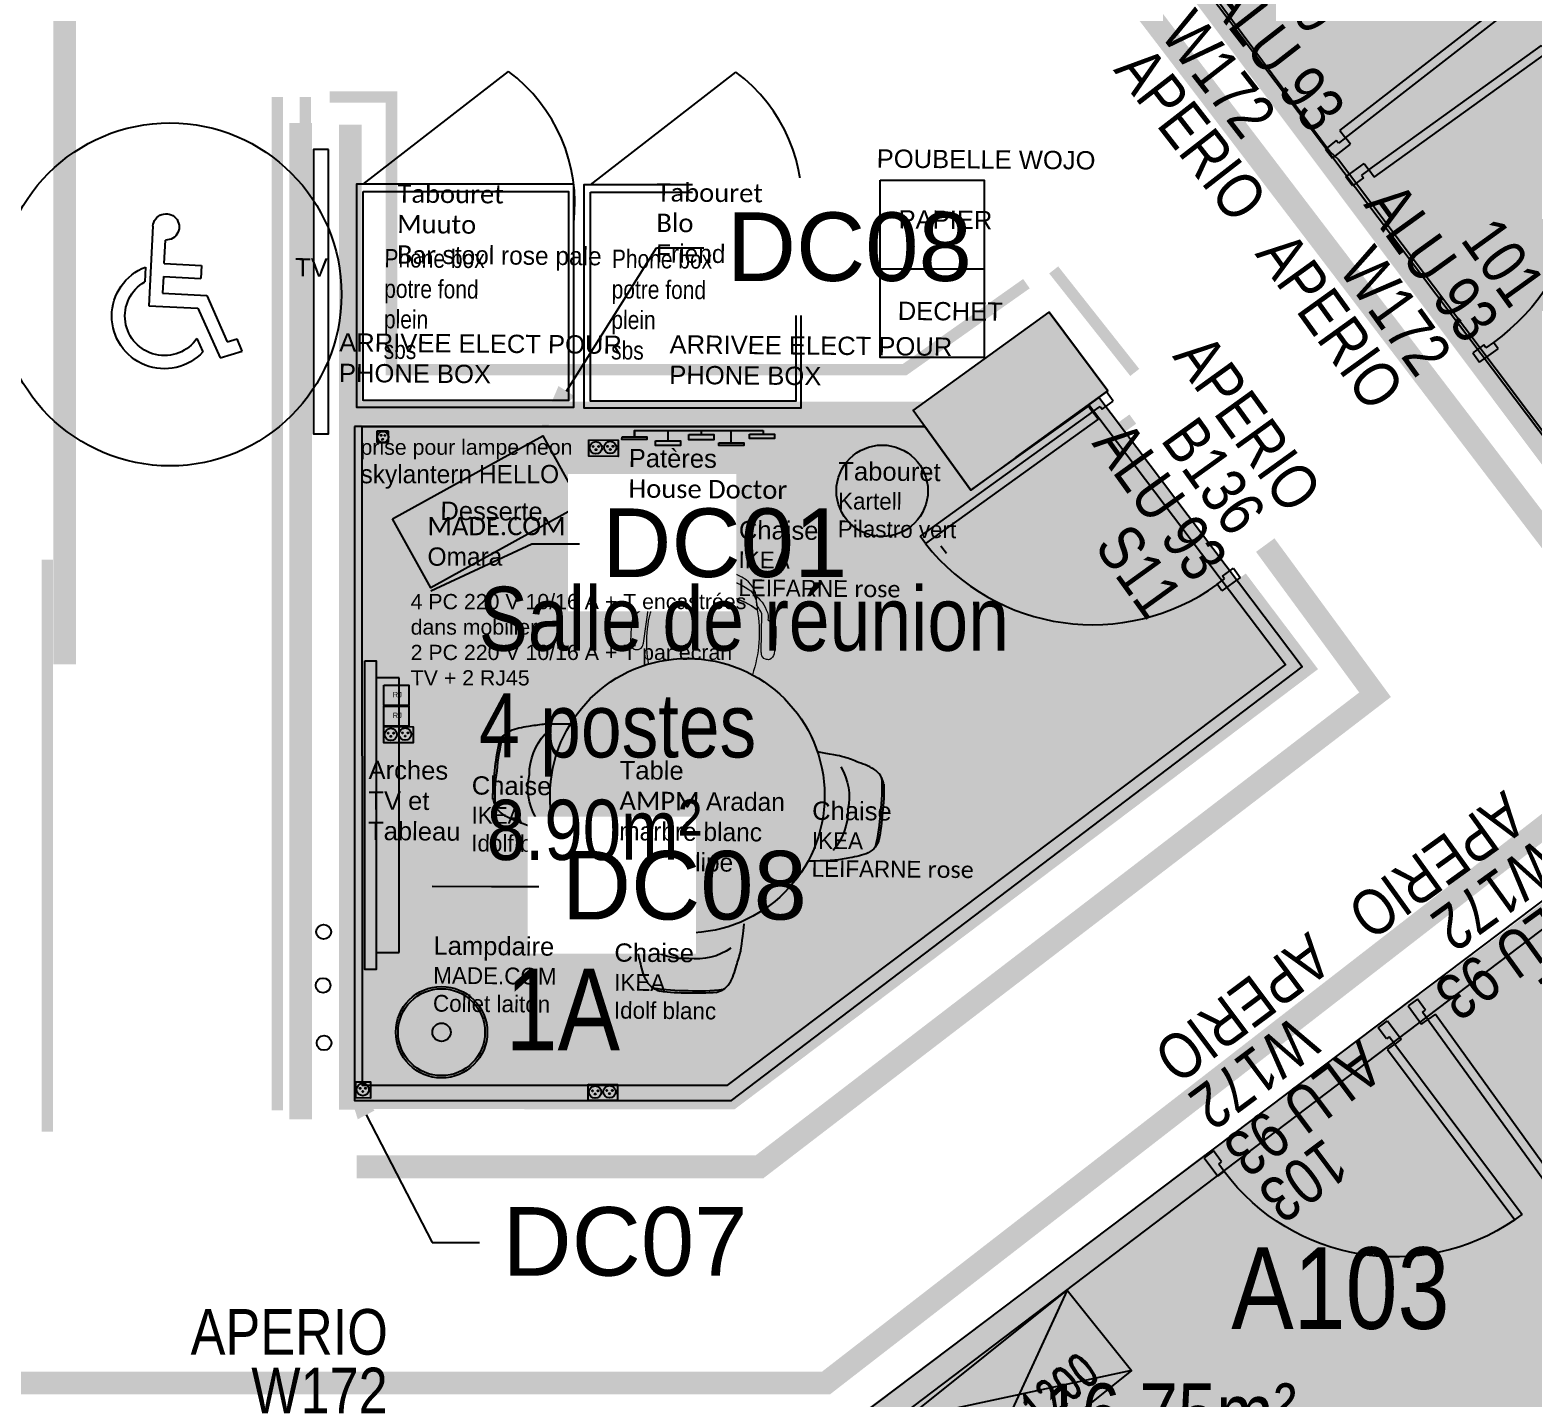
# Model space of a CAD drawing. Extents: x -28.9 to 23.3, y -8.4 to 57.6.
# Drawn here: x -0.41 to 6.16, y -0.7 to 5.28 of the extents above; entities that cross this region are included whole.
import ezdxf
from ezdxf import colors
from ezdxf.entities.mleader import LeaderData, LeaderLine
from ezdxf.math import Vec2, Vec3

# ---------------------------------------------------------------- set-up
doc = ezdxf.new("R2010")
doc.units = 0
doc.header["$LTSCALE"] = 0.001
for name, pattern in [('AXES2', [28.575, 19.05, -3.175, 3.175, -3.175]), ('CACHE', [0.375, 0.25, -0.125]), ('CACHE2', [4.7625, 3.175, -1.5875])]:
    doc.linetypes.add(name, pattern=pattern)
for name, color, linetype in [('01-STR_MACONNERIE_HACH', 252, 'Continuous'), ('02-PORTE', 4, 'Continuous'), ('_ANNO-CONCEPT-T', 7, 'Continuous'), ('A-Etiq_Mob', 7, 'Continuous'), ('A-Etiquettes', 7, 'Continuous'), ('A-legende', 7, 'Continuous'), ('A-MobilierAQ', 7, 'Continuous'), ('A-num pièce', 1, 'Continuous'), ('A-texte', 7, 'Continuous')]:
    doc.layers.add(name, color=color, linetype=linetype)
for name, color, linetype, true_color in [('04-MOBILIER', 1, 'Continuous', 0xff0000), ('A-cote', 7, 'Continuous', 0x425746), ('A-Détails', 7, 'Continuous', 0x00a500), ('A-mobilier', 7, 'Continuous', 0x666666), ('A-MOQUETTE', 7, 'Continuous', 0xe5ecff), ('A-placo', 30, 'Continuous', 0xff7f00), ('A-projet', 7, 'Continuous', 0x5b6280), ('A-signalétique', 7, 'Continuous', 0x666666), ('A-vitré', 7, 'Continuous', 0x61becc), ('Coupe', 1, 'Continuous', 0xff0000), ('Exit- 04-ZON-PLATEAU DE BUREAU', 7, 'Continuous', 0xffc20a)]:
    doc.layers.add(name, color=color, linetype=linetype, true_color=true_color)
doc.layers.add('A-portes', color=7, linetype='Continuous', lineweight=25)
doc.layers.add('plafond', color=5, linetype='Continuous', lineweight=25, true_color=0x0000ff)
doc.styles.add('RENS', font='arial.ttf', dxfattribs={"width": 0.999})
doc.styles.add('ROMAND', font='romand', dxfattribs={"width": 0.7})
doc.styles.get("Standard").update_dxf_attribs({"font": 'ARIALN.TTF'})
doc.styles.add('Y_TXT_COT', font='arial.ttf', dxfattribs={"height": 0.2})

# ---------------------------------------------------------------- blocks, each defined once
blk = doc.blocks.new('*U23')
at = {"color": 0, "linetype": 'ByBlock', "lineweight": -2}
for p, q in [((0.101, 0.0864), (0.1192, 0.1591)), ((0.17, 0.1896), (0.1083, -0.0569)), ((-0.015, 0.1154), (-0.0252, 0.0747)), ((0.101, 0.0864), (-0.015, 0.1154)), ((0.0908, 0.0457), (-0.0252, 0.0747)), ((0.1544, 0.058), (0.1429, 0.0119)), ((-0.0588, 0.0282), (-0.1648, -0.0935)), ((0.0779, -0.0061), (-0.0588, 0.0282)), ((0.0908, 0.0457), (0.0779, -0.0061)), ((-0.044, -0.0187), (-0.1575, -0.1488)), ((0.1083, -0.0569), (-0.044, -0.0187)), ((-0.2187, -0.1078), (-0.1921, -0.0751)), ((-0.1648, -0.0935), (-0.1921, -0.0751)), ((-0.1575, -0.1488), (-0.2187, -0.1078)), ((-0.0691, -0.1113), (-0.1, -0.1468))]:
    blk.add_line(p, q, dxfattribs=at)
for centre, radius, start, end in [((0.1294, 0.1997), 0.0419, 345.9413, 255.9413), ((0.051, -0.074), 0.1677, 205.7208, 51.9423), ((0.051, -0.074), 0.1258, 197.2374, 43.1014)]:
    blk.add_arc(centre, radius, start, end, dxfattribs=at)
blk = doc.blocks.new('Xref-R1-2018-11')
at = {"layer": '01-STR_MACONNERIE_HACH'}
h = blk.add_hatch(color=256, dxfattribs=at)
h.dxf.hatch_style = 1
h.paths.add_polyline_path([(7.0223, -3.1665), (6.7651, -2.8221), (6.1714, -3.2518), (6.4235, -3.6)])
for p, q in [((7.0223, -3.1665), (6.7651, -2.8221)), ((6.6219, -3.4563), (7.0223, -3.1665))]:
    blk.add_line(p, q)
blk.add_lwpolyline([(7.0223, -3.1665), (6.4235, -3.6), (6.1714, -3.2518), (6.7651, -2.8221), (7.0223, -3.1665)])
at = {"color": 6}
blk.add_circle((2.9222, -2.7441), 0.75, dxfattribs=at)
at = {"color": 6, "extrusion": (4.19851e-09, 7.43044e-09, -1), "xscale": 1.370923345757077, "yscale": 1.370923345757077, "zscale": 1.370923345757077, "rotation": 17.05503170910366}
blk.add_blockref('*U23', (-2.9944, -2.7626, 0), dxfattribs=at)
blk = doc.blocks.new('PC16A-1M')
at = {"color": 0}
for p, q in [((-1.56, 1.5), (-1.56, -1.47)), ((1.46, 1.5), (-1.56, 1.5)), ((1.46, -1.47), (1.46, 1.5)), ((-1.56, -1.47), (1.46, -1.47))]:
    blk.add_line(p, q, dxfattribs=at)
for centre, radius in [((0, 0), 1.46), ((-0.48, 0.43), 0.146), ((0.47, 0.41), 0.146), ((-0.03, -0.59), 0.146)]:
    blk.add_circle(centre, radius, dxfattribs=at)
blk = doc.blocks.new('Chaise-dessus-1')
at = {"linetype": 'Continuous', "lineweight": 18, "flags": 128}
for points in [[(-5.2181, 4.9418, -0.253077), (-5.2277, 5.0507, -0.244096), (-4.9515, 5.2417, -0.271625), (-4.859, 5.1966, 0.064373), (-4.8892, 5.2106, 0.291743), (-5.2215, 4.9993, 0.129568)], [(-5.2045, 4.9132, -0.271264), (-4.8309, 5.1696, 0.15895), (-4.8894, 5.2104, 0.292402), (-5.2216, 4.9989, 0.194969)], [(-4.7678, 5.1638), (-4.7212, 5.1603, -0.050677), (-4.6524, 5.063, -0.255641), (-4.6519, 5.0312, -0.151195), (-4.6681, 5.0211, -0.282108), (-4.6939, 5.0264, -0.016426), (-4.7011, 5.0339), (-4.8036, 5.1666, 0.060703), (-4.8427, 5.1808), (-4.8713, 5.2117, -0.156798), (-4.7782, 5.1788, -0.104782), (-4.7678, 5.1638, 0.228728)], [(-5.2243, 4.8535), (-5.2382, 4.8089, 0.050677), (-5.173, 4.709, 0.255641), (-5.1437, 4.697, 0.151195), (-5.1283, 4.7083, 0.282108), (-5.1237, 4.7342, 0.016426), (-5.1281, 4.7436), (-5.2138, 4.8878, -0.060703), (-5.2126, 4.9294), (-5.2307, 4.9673, 0.156798), (-5.2344, 4.8687, 0.104782), (-5.2243, 4.8535, -0.228728)]]:
    blk.add_lwpolyline(points, format="xyb", close=True, dxfattribs=at)
for points in [[(-5.2045, 4.9132, -0.271437), (-4.8309, 5.1696)], [(-4.6736, 4.9401, 0.132023), (-4.8309, 5.1696, 0.271264), (-5.2045, 4.9132, 0.126903), (-5.0448, 4.6769)]]:
    blk.add_lwpolyline(points, format="xyb", dxfattribs=at)
blk = doc.blocks.new('A$C7F8468B1')
at = {"layer": '04-MOBILIER'}
for centre, radius, start, end in [((20.83, -69.03), 91.49, 88.49482, 98.0977), ((20.78, -61.3), 84.71, 88.33768, 96.6108), ((25.69, -61.3), 84.71, 83.3892, 91.66232), ((25.64, -68.09), 91.49, 83.66245, 91.50518), ((25.64, -69.03), 91.49, 81.9023, 91.50518), ((20.45, -18.63), 26.98, 84.07279, 125.51434), ((26.1, -17.83), 26.2, 53.89547, 96.27755)]:
    blk.add_arc(centre, radius, start, end, dxfattribs=at)
for points in [[(11.03, 22.85), (9.95, 22.49), (6.33, 21.28), (3.61, 16.17), (2.14, 10.18), (0.57, 5.15), (0.11, 1.52), (-0.87, -7.16)], [(35.45, 22.85), (36.52, 22.49), (40.14, 21.28), (42.86, 16.17), (44.33, 10.18), (45.91, 5.15), (46.37, 1.52), (47.12, -7.39)]]:
    blk.add_open_spline(points, degree=3, knots=[0, 0, 0, 0, 3.716681, 12.506628, 17.24982, 24.62784, 29.757352, 29.757352, 29.757352, 29.757352], dxfattribs=at)
blk = doc.blocks.new('A$C1E0C1A8B')
at = {"layer": '02-PORTE', "linetype": 'CACHE'}
blk.add_line((11.5213, -0.4121), (11.5455, -0.4441), dxfattribs=at)
at = {"layer": '04-MOBILIER', "linetype": 'Continuous'}
for p, q in [((10.1816, 0.0914), (10.7442, 0.0914)), ((10.3281, 0.0474), (10.3281, 0.0914)), ((10.4739, 0.0739), (10.4739, 0.0914)), ((10.6044, 0.0376), (10.6044, 0.0914)), ((10.7442, 0.0914), (10.7442, 0.0761))]:
    blk.add_line(p, q, dxfattribs=at)
at = {"layer": '04-MOBILIER', "ltscale": 0.01}
for p, q in [((9.1522, -0.9903), (9.0522, -0.9903)), ((9.1522, -2.1903), (9.1522, -0.9903)), ((9.0522, -2.1903), (9.1522, -2.1903))]:
    blk.add_line(p, q, dxfattribs=at)
at = {"layer": '04-MOBILIER', "linetype": 'Continuous'}
for points in [[(8.8438, 1.3203), (8.7787, 1.3203), (8.7787, 0.0773), (8.8438, 0.0773)], [(10.1816, 0.0646), (10.1816, 0.0646), (10.1816, 0.0914), (10.1816, 0.0914)], [(10.4194, 0.0739), (10.5285, 0.0739), (10.5285, 0.0505), (10.4194, 0.0505)], [(10.6844, 0.0761), (10.7936, 0.0761), (10.7936, 0.0576), (10.6844, 0.0576)], [(10.127, 0.0646), (10.2361, 0.0646), (10.2358, 0.0526), (10.1267, 0.0526)], [(10.2736, 0.0474), (10.3827, 0.0474), (10.3827, 0.0258), (10.2736, 0.0258)], [(10.5498, 0.0376), (10.6589, 0.0376), (10.6589, 0.0258), (10.5498, 0.0258)]]:
    blk.add_lwpolyline(points, close=True, dxfattribs=at)
at = {"layer": '04-MOBILIER', "ltscale": 0.1}
blk.add_lwpolyline([(9.1241, -0.2945), (9.7801, 0.0691), (9.9473, -0.2326), (9.2914, -0.5962)], close=True, dxfattribs=at)
at = {"layer": '04-MOBILIER', "ltscale": 0.01}
blk.add_lwpolyline([(9.0022, -0.9153), (9.0522, -0.9153), (9.0522, -2.2653), (9.0022, -2.2653)], close=True, dxfattribs=at)
for centre, radius in [((11.2642, -0.1718), 0.2), ((9.3379, -2.5395), 0.2), ((9.3379, -2.5395), 0.19), ((9.3379, -2.5395), 0.04)]:
    blk.add_circle(centre, radius, dxfattribs=at)
at = {"layer": '04-MOBILIER', "linetype": 'Continuous'}
blk.add_circle((10.4127, -1.505), 0.6, dxfattribs=at)
at = {"layer": 'Coupe', "color": 116, "linetype": 'Continuous', "true_color": 0x136734}
for p, q in [((8.995, 1.1686), (9.6306, 1.6622)), ((9.9893, 1.166), (10.6248, 1.6596))]:
    blk.add_line(p, q, dxfattribs=at)
at = {"layer": 'Coupe', "color": 240, "linetype": 'Continuous', "true_color": 0xed1f24}
blk.add_line((11.2553, 0.7991), (11.7096, 0.7991), dxfattribs=at)
blk.add_lwpolyline([(11.2553, 1.1863), (11.7096, 1.1863), (11.7096, 0.4119), (11.2553, 0.4119)], close=True, dxfattribs=at)
at = {"layer": 'Coupe', "color": 116, "linetype": 'Continuous', "true_color": 0x136734}
for points in [[(9.9159, 1.1686), (8.9659, 1.1686), (8.9659, 0.1936), (9.9159, 0.1936)], [(8.995, 1.1374), (9.8929, 1.1374), (9.8929, 0.2234), (8.995, 0.2234)], [(10.9102, 1.166), (9.9602, 1.166), (9.9602, 0.191), (10.9102, 0.191)], [(9.9893, 1.1348), (10.8871, 1.1348), (10.8871, 0.2208), (9.9893, 0.2208)]]:
    blk.add_lwpolyline(points, close=True, dxfattribs=at)
for centre in [(9.199, 1.0835), (10.1933, 1.0809)]:
    blk.add_arc(centre, 0.7219, 353.227, 53.28784, dxfattribs=at)
at = {"layer": 'plafond', "linetype": 'Continuous'}
for points in [[(9.9823, 0.0506), (10.1104, 0.0493), (10.1104, -0.0211), (9.9823, -0.0198)], [(9.0857, -1.0224), (9.1957, -1.0224), (9.1957, -1.1109), (9.0857, -1.1109)], [(9.0857, -1.1131), (9.1957, -1.1131), (9.1957, -1.2015), (9.0857, -1.2015)], [(9.0857, -1.2028), (9.2138, -1.2041), (9.2138, -1.2746), (9.0857, -1.2733)], [(8.9631, -2.7564), (9.0272, -2.757), (9.0272, -2.8275), (8.9631, -2.8269)], [(9.979, -2.7669), (10.1072, -2.7682), (10.1072, -2.8387), (9.979, -2.8374)]]:
    blk.add_lwpolyline(points, close=True, dxfattribs=at)
for centre, radius in [((10.0127, 0.0163), 0.027), ((10.001, 0.0218), 0.0025), ((10.013, 0.008), 0.0025), ((10.025, 0.0218), 0.0025), ((10.0754, 0.0177), 0.027), ((10.0638, 0.0229), 0.0025), ((10.0757, 0.009), 0.0025), ((10.0877, 0.0229), 0.0025), ((9.1161, -1.2372), 0.027), ((9.1045, -1.2316), 0.0025), ((9.1164, -1.2455), 0.0025), ((9.1284, -1.2316), 0.0025), ((9.1789, -1.2357), 0.027), ((9.1672, -1.2306), 0.0025), ((9.1792, -1.2445), 0.0025), ((9.1911, -1.2306), 0.0025), ((8.9935, -2.7907), 0.027), ((8.9819, -2.7852), 0.0025), ((8.9938, -2.799), 0.0025), ((9.0058, -2.7852), 0.0025), ((10.0094, -2.8012), 0.027), ((9.9978, -2.7957), 0.0025), ((10.0098, -2.8095), 0.0025), ((10.0217, -2.7957), 0.0025), ((10.0722, -2.7998), 0.027), ((10.0605, -2.7947), 0.0025), ((10.0725, -2.8085), 0.0025), ((10.0845, -2.7947), 0.0025)]:
    blk.add_circle(centre, radius, dxfattribs=at)
at = {"layer": 'plafond'}
for centre in [(8.8225, -2.1005), (8.8203, -2.3349), (8.8246, -2.5865)]:
    blk.add_circle(centre, 0.0323, dxfattribs=at)
at = {"layer": '04-MOBILIER', "xscale": -1, "rotation": 29.83558797535538}
blk.add_blockref('Chaise-dessus-1', (8.6474, -7.5433), dxfattribs=at)
at = {"layer": '04-MOBILIER', "zscale": 0.01}
for p, xscale, yscale, rotation in [((9.8296, -1.1909), -0.01, 0.01, 83.52615640828589), ((11.0119, -1.7894), -0.01, 0.01000000000000001, 264.7800634166458), ((10.188, -2.1301), -0.009999999999999985, 0.009999999999999992, 178.8386713898594)]:
    blk.add_blockref('A$C7F8468B1', p, dxfattribs=dict(at, xscale=xscale, yscale=yscale, rotation=rotation))
at = {"layer": 'plafond', "color": 5, "lineweight": -2, "xscale": 0.01669227516125703, "yscale": 0.01669227516125703, "zscale": 0.01669227516125703, "rotation": 0.07392321233090443}
blk.add_blockref('PC16A-1M', (9.0818, 0.0636), dxfattribs=at)
at = {"layer": '_ANNO-CONCEPT-T', "char_height": 0.08, "width": 1.472401, "attachment_point": 1, "rotation": 359.50124}
for s, insert in [('{\\fArial|b0|i0|c0|p34;POUBELLE WOJO}', (11.2408, 1.3216)), ('{\\fCalibri|b0|i0|c0|p34;Tabouret\\PMuuto\\PBar \\fMangal|b0|i0|c0|p2;stool rose pale}', (9.1458, 1.1686)), ('{\\fCalibri|b0|i0|c0|p34;Tabouret\\PBloomingville  \\P\\fMangal|b0|i0|c0|p2;Friend doré}', (10.2786, 1.1736)), ('{\\fArial|b0|i0|c0|p34;PAPIER\\P\\P\\PDECHET }', (11.3362, 1.0555)), ('{\\fArial|b0|i0|c0|p34;TV}', (8.6982, 0.8459)), ('{\\fArial|b0|i0|c0|p34;Patères\\P\\fCalibri|b0|i0|c0|p34;House Doctor\\P\\fMangal|b0|i0|c0|p2;Circles}', (10.1568, 0.0118)), ('{\\fArial|b0|i0|c0|p34;Tabouret\\P\\fMangal|b0|i0|c0|p2;\\H0.91667x;Kartell\\PPilastro vert}', (11.0731, -0.0458)), ('{\\fArial|b0|i0|c0|p34;Desserte}', (9.3332, -0.2187)), ('{\\fArial|b0|i0|c0|p34;Chaise\\P\\fMangal|b0|i0|c0|p2;\\H0.91667x;IKEA \\PLEIFARNE \\fCalibri|b0|i0|c0|p34;rose}', (10.6382, -0.3032)), ('{\\fArial|b0|i0|c0|p34;Arches\\PTV et\\PTableau}', (9.0195, -1.3521)), ('{\\fArial|b0|i0|c0|p34;Table\\P\\fCalibri|b0|i0|c0|p34;AMPM \\fMangal|b0|i0|c0|p2;Aradan \\Pmarbre blanc\\PPied tulipe }', (10.1173, -1.3531)), ('{\\fArial|b0|i0|c0|p34;Chaise\\P\\fMangal|b0|i0|c0|p2;\\H0.91667x;IKEA\\PIdolf blanc}', (9.4705, -1.4201)), ('{\\fArial|b0|i0|c0|p34;Chaise\\P\\fMangal|b0|i0|c0|p2;\\H0.91667x;IKEA \\PLEIFARNE \\fCalibri|b0|i0|c0|p34;rose}', (10.9585, -1.5307)), ('{\\fArial|b0|i0|c0|p34;Lampdaire\\P\\fMangal|b0|i0|c0|p2;\\H0.91667x;MADE.COM\\PCollet laiton}', (9.3031, -2.1205)), ('{\\fArial|b0|i0|c0|p34;Chaise\\P\\fMangal|b0|i0|c0|p2;\\H0.91667x;IKEA\\PIdolf blanc}', (10.0941, -2.1508))]:
    blk.add_mtext(s, dxfattribs=dict(at, insert=insert))
at = {"layer": 'Coupe', "color": 116, "linetype": 'Continuous', "true_color": 0x136734, "char_height": 0.08, "attachment_point": 1, "rotation": 359.50124}
for insert in [(9.0889, 0.8857), (10.0832, 0.8831)]:
    blk.add_mtext_dynamic_manual_height_columns('\\pt1.52;Phone box\\Ppotre fond \\Pplein\\Psbs ', width=3.027356, gutter_width=12.5, heights=[0.5128], dxfattribs=dict(at, insert=insert))
at = {"layer": 'plafond', "color": 5, "style": 'RENS'}
for p in [(9.1241, -1.0753), (9.1241, -1.166)]:
    blk.add_text('RJ', height=0.02404, rotation=0.00322, dxfattribs=at).set_placement(p)
at = {"layer": 'plafond', "color": 5, "lineweight": -2, "char_height": 0.08, "width": 1.472401, "attachment_point": 1, "rotation": 359.50124}
for insert in [(8.8911, 0.5175), (10.3353, 0.509)]:
    blk.add_mtext('{\\fArial|b0|i0|c0|p34;ARRIVEE ELECT POUR\\PPHONE BOX}', dxfattribs=dict(at, insert=insert))
at = {"layer": 'plafond', "char_height": 0.08, "width": 1.472401, "attachment_point": 1, "rotation": 0.02424}
for s, insert in [('{\\fArial|b0|i0|c0|p34;\\H0.83333x;prise pour lampe neon\\P\\fMangal|b0|i0|c0|p2;\\H1.2x;skylantern HELLO}', (8.9837, 0.0522)), ('{\\fCalibri|b0|i0|c204|p34;\\C0;MADE.COM  \\fCalibri|b0|i0|c0|p34;\\P\\fMangal|b0|i0|c0|p2;Omara}', (9.2766, -0.2861)), ('{\\fArial|b0|i0|c0|p34;\\H0.83333x;4 PC 220 V 10/16 A + T encastrées dans mobilier\\P2 PC 220 V 10/16 A + T par écran TV + 2 RJ45}', (9.2029, -0.6231))]:
    blk.add_mtext(s, dxfattribs=dict(at, insert=insert))
blk = doc.blocks.new('P_93100')
for p, q in [((0.425, 0.93), (0.465, 0.93)), ((0.425, 0), (0.425, 0.93)), ((0.465, 0), (0.465, 0.93)), ((-0.5, -0.1), (-0.5, 0)), ((-0.5, 0), (-0.465, 0)), ((-0.465, 0), (-0.465, -0.04)), ((0.425, 0), (0.465, 0)), ((0.465, 0), (0.465, -0.04)), ((0.5, 0), (0.465, 0)), ((0.5, -0.1), (0.5, 0)), ((-0.465, -0.04), (-0.45, -0.04)), ((-0.45, -0.04), (-0.45, -0.1)), ((0.465, -0.04), (0.45, -0.04)), ((0.45, -0.04), (0.45, -0.1)), ((-0.45, -0.1), (-0.5, -0.1)), ((0.45, -0.1), (0.5, -0.1))]:
    blk.add_line(p, q)
blk.add_arc((0.465, 0), 0.9309, 92.46282, 180)
blk = doc.blocks.new('armoire90')
blk.add_lwpolyline([(0, 0.45), (0, 0), (0.9, 0), (0.9, 0.45)], close=True)
for points in [[(0.9, 0), (0, 0.45)], [(0.9, 0.45), (0, 0)]]:
    blk.add_lwpolyline(points)
at = {"layer": 'A-Etiq_Mob', "style": 'ROMAND', "width": 0.7}
for tag, p in [('DIMENSION', (0.0684, 0.2418)), ('FINITION', (0.0684, 0.0013)), ('PORTES', (0.0684, -0.2391))]:
    blk.add_attdef(tag, p, '', height=0.15, dxfattribs=at)

msp = doc.modelspace()

# ---------------------------------------------------------------- hatches: boundary and pattern name
at = {"layer": 'A-MOQUETTE', "ltscale": 0.01, "true_color": 0xd9ffb3}
h = msp.add_hatch(color=61, dxfattribs=at)
h.dxf.hatch_style = 1
h.paths.add_polyline_path([(1.004, 3.5469), (1.004, 0.5992), (2.6522, 0.5992), (5.1467, 2.4956), (4.2588, 3.6739), (3.6991, 3.2687), (3.4978, 3.5469)])
at = {"layer": 'Exit- 04-ZON-PLATEAU DE BUREAU', "transparency": 33554572}
h = msp.add_hatch(color=256, dxfattribs=at)
h.dxf.hatch_style = 1
edge = h.paths.add_edge_path()
edge.add_line((1.0686, 10.8079), (2.5048, 10.4218))
edge.add_line((2.5048, 10.4218), (3.8682, 11.4783))
edge.add_line((3.8682, 11.4783), (3.7879, 11.6116))
edge.add_line((3.7879, 11.6116), (5.1214, 12.6451))
edge.add_line((5.1214, 12.6451), (5.2305, 12.534))
edge.add_line((5.2305, 12.534), (6.2322, 13.3103))
edge.add_line((6.2322, 13.3103), (14.1447, 2.7478))
edge.add_line((14.1447, 2.7478), (13.3807, 2.174))
edge.add_line((13.3807, 2.174), (13.4794, 2.0317))
edge.add_line((13.4794, 2.0317), (12.5951, 1.3676))
edge.add_line((12.5951, 1.3676), (12.486, 1.5021))
edge.add_line((12.486, 1.5021), (11.2585, 0.5803))
edge.add_line((11.2585, 0.5803), (11.3573, 0.438))
edge.add_line((11.3573, 0.438), (10.473, -0.2261))
edge.add_line((10.473, -0.2261), (10.3639, -0.0916))
edge.add_line((10.3639, -0.0916), (9.22, -0.9506))
edge.add_line((9.22, -0.9506), (9.3188, -1.0929))
edge.add_line((9.3188, -1.0929), (8.4345, -1.757))
edge.add_line((8.4345, -1.757), (8.3254, -1.6225))
edge.add_line((8.3254, -1.6225), (7.2412, -2.4367))
edge.add_line((7.2412, -2.4367), (7.34, -2.5789))
edge.add_line((7.34, -2.5789), (6.4557, -3.243))
edge.add_line((6.4557, -3.243), (6.3466, -3.1086))
edge.add_line((6.3466, -3.1086), (5.2956, -3.8978))
edge.add_line((5.2956, -3.8978), (5.3944, -4.0401))
edge.add_line((5.3944, -4.0401), (4.5101, -4.7042))
edge.add_line((4.5101, -4.7042), (4.401, -4.5697))
edge.add_line((4.401, -4.5697), (4.3154, -4.6344))
edge.add_line((4.3154, -4.6344), (1.4675, -0.8681))
edge.add_line((1.4675, -0.8681), (3.0864, -0.8681))
edge.add_line((3.0864, -0.8681), (7.1164, 2.1515))
edge.add_line((7.1164, 2.1515), (2.3656, 8.4919))
edge.add_line((2.3656, 8.4919), (1.0646, 8.4919))
edge.add_line((1.0646, 8.4919), (1.0646, 10.8115))
h = msp.add_hatch(color=256, dxfattribs=at)
h.dxf.hatch_style = 1
edge = h.paths.add_edge_path()
edge.add_line((1.0686, 10.8079), (2.5048, 10.4218))
edge.add_line((2.5048, 10.4218), (3.8682, 11.4783))
edge.add_line((3.8682, 11.4783), (3.7879, 11.6116))
edge.add_line((3.7879, 11.6116), (5.1214, 12.6451))
edge.add_line((5.1214, 12.6451), (5.2305, 12.534))
edge.add_line((5.2305, 12.534), (6.2322, 13.3103))
edge.add_line((6.2322, 13.3103), (14.1447, 2.7478))
edge.add_line((14.1447, 2.7478), (13.3807, 2.174))
edge.add_line((13.3807, 2.174), (13.4794, 2.0317))
edge.add_line((13.4794, 2.0317), (12.5951, 1.3676))
edge.add_line((12.5951, 1.3676), (12.486, 1.5021))
edge.add_line((12.486, 1.5021), (11.2585, 0.5803))
edge.add_line((11.2585, 0.5803), (11.3573, 0.438))
edge.add_line((11.3573, 0.438), (10.473, -0.2261))
edge.add_line((10.473, -0.2261), (10.3639, -0.0916))
edge.add_line((10.3639, -0.0916), (9.22, -0.9506))
edge.add_line((9.22, -0.9506), (9.3188, -1.0929))
edge.add_line((9.3188, -1.0929), (8.4345, -1.757))
edge.add_line((8.4345, -1.757), (8.3254, -1.6225))
edge.add_line((8.3254, -1.6225), (7.2412, -2.4367))
edge.add_line((7.2412, -2.4367), (7.34, -2.5789))
edge.add_line((7.34, -2.5789), (6.4557, -3.243))
edge.add_line((6.4557, -3.243), (6.3466, -3.1086))
edge.add_line((6.3466, -3.1086), (5.2956, -3.8978))
edge.add_line((5.2956, -3.8978), (5.3944, -4.0401))
edge.add_line((5.3944, -4.0401), (4.5101, -4.7042))
edge.add_line((4.5101, -4.7042), (4.401, -4.5697))
edge.add_line((4.401, -4.5697), (4.3154, -4.6344))
edge.add_line((4.3154, -4.6344), (1.4675, -0.8681))
edge.add_line((1.4675, -0.8681), (3.0864, -0.8681))
edge.add_line((3.0864, -0.8681), (7.1164, 2.1515))
edge.add_line((7.1164, 2.1515), (2.3656, 8.4919))
edge.add_line((2.3656, 8.4919), (1.0646, 8.4919))
edge.add_line((1.0646, 8.4919), (1.0646, 10.8115))

# ---------------------------------------------------------------- linework, layer by layer
at = {"layer": 'A-legende', "color": 39, "linetype": 'CACHE2', "ltscale": 100, "true_color": 0x663d19, "const_width": 0.05}
msp.add_lwpolyline([(0.6676, 4.9876), (0.6676, 0.5562)], dxfattribs=at)
at = {"layer": 'A-legende', "color": 151, "linetype": 'CACHE', "ltscale": 2000, "true_color": 0xa4b6e5, "const_width": 0.05}
msp.add_lwpolyline([(0.7899, 4.9876), (0.7899, 0.5562)], dxfattribs=at)
at = {"layer": 'A-legende', "linetype": 'CACHE', "ltscale": 2000, "const_width": 0.05}
for points in [[(3.942, 4.1716), (3.4095, 3.7955), (1.1662, 3.7955), (1.1662, 4.9876), (0.8964, 4.9876)], [(4.0612, 4.2316), (4.4155, 3.7834)], [(3.4819, 3.4082), (3.7123, 3.0765), (4.407, 3.5793)]]:
    msp.add_lwpolyline(points, dxfattribs=at)
at = {"layer": 'A-legende', "color": 71, "linetype": 'AXES2', "ltscale": 60, "true_color": 0xbfff7f, "const_width": 0.05}
msp.add_lwpolyline([(3.4819, 3.4082), (1.1652, 3.4082), (1.1652, 0.7963)], dxfattribs=at)
at = {"layer": 'A-legende', "color": 5, "linetype": 'CACHE', "ltscale": 2000, "true_color": 0x1100ff, "const_width": 0.05}
msp.add_lwpolyline([(-0.3383, 2.9651), (-0.3383, 0.4633)], dxfattribs=at)
at = {"layer": 'A-MOQUETTE'}
msp.add_lwpolyline([(2.5048, 10.4218), (2.5048, 8.4685), (5.2704, 4.7481), (5.3064, 4.7141), (7.2411, 2.1409), (3.1782, -0.9421)], dxfattribs=at)
at = {"layer": 'A-MOQUETTE', "ltscale": 0.01}
msp.add_lwpolyline([(1.004, 3.5469), (1.004, 0.5992), (2.6522, 0.5992), (5.1467, 2.4956), (4.2588, 3.6739), (3.6991, 3.2687), (3.4978, 3.5469), (1.004, 3.5469)], dxfattribs=at)
at = {"layer": 'A-placo', "const_width": 0.1}
for points in [[(0.9864, 4.8672), (0.9864, 0.5596)], [(3.5059, 3.605), (1.0151, 3.605)]]:
    msp.add_lwpolyline(points, dxfattribs=at)
at = {"layer": 'A-projet', "color": 63, "true_color": 0xa6c487}
msp.add_lwpolyline([(0.9643, 10.8355), (-0.6104, 13.07), (-1.6103, 13.0738), (-1.5381, 8.4771), (-11.1473, 8.4938), (-11.1532, -0.8381), (3.1376, -0.8381), (7.1773, 2.2123), (2.4398, 8.4863), (2.4398, 8.4863), (2.434, 10.4404)], close=True, dxfattribs=at)
at = {"layer": 'A-projet', "const_width": 0.1}
msp.add_lwpolyline([(7.8113, -2.0085), (5.5592, 0.9904)], dxfattribs=at)
at = {"layer": 'A-signalétique', "color": 132, "linetype": 'AXES2', "ltscale": 50, "true_color": 0x18c9c0, "const_width": 0.1}
msp.add_lwpolyline([(-0.2624, 2.507), (-0.2624, 7.0523)], dxfattribs=at)
at = {"layer": 'A-signalétique', "color": 253, "linetype": 'AXES2', "ltscale": 50, "true_color": 0x999999, "const_width": 0.1}
msp.add_lwpolyline([(0.7692, 4.874), (0.7692, 0.5175)], dxfattribs=at)
at = {"layer": 'A-vitré', "const_width": 0.1}
for points in [[(5.293, 4.7078), (10.0134, 8.244)], [(6.4269, 1.5811), (7.2296, 2.2323), (5.9672, 3.9044)], [(1.0333, 0.6125), (2.6486, 0.61), (5.1467, 2.4956), (4.861, 2.8741)], [(1.2534, -0.8909), (3.157, -0.8916), (4.7509, 0.3251)]]:
    msp.add_lwpolyline(points, dxfattribs=at)

# ---------------------------------------------------------------- block references
at = {"ltscale": 0.01}
msp.add_blockref('Xref-R1-2018-11', (-2.7243, 6.8687), dxfattribs=at)
at = {"layer": 'A-mobilier', "ltscale": 0.01}
msp.add_blockref('A$C1E0C1A8B', (-7.9529, 3.4375), dxfattribs=at)
at = {"layer": 'A-MobilierAQ', "ltscale": 0.1}
ref = msp.add_blockref('armoire90', (3.4172, -0.7927), dxfattribs=dict(at, xscale=-1, rotation=218.721837290251))
ref.add_attrib('DIMENSION', '900x1200', (3.7156, -1.0556), dxfattribs={"layer": 'A-Etiq_Mob', "ltscale": 0.1, "height": 0.15, "rotation": 38.72184, "style": 'ROMAND', "width": 0.7})
at = {"layer": 'A-portes', "ltscale": 0.01}
ref = msp.add_blockref('P_93100', (5.0515, 5.1769), dxfattribs=dict(at, rotation=307.8903316354015))
ref.add_attrib('N°', '100', (4.9416, 5.5502), dxfattribs={"layer": '0', "ltscale": 6, "height": 0.19924, "rotation": 307.89033})
ref.add_attrib('NATURE/DIM', 'ALU 93', (4.7228, 5.4196), dxfattribs={"layer": 'A-Etiquettes', "ltscale": 6, "height": 0.19924, "rotation": 307.89033})
ref.add_attrib('FINITION', 'W172', (4.521, 5.2626), dxfattribs={"layer": 'A-Etiquettes', "ltscale": 6, "height": 0.19924, "rotation": 307.89033})
ref.add_attrib('FERMETURE', 'APERIO', (4.3193, 5.1056), dxfattribs={"layer": 'A-Etiquettes', "ltscale": 6, "height": 0.19924, "rotation": 307.89033})
ref = msp.add_blockref('P_93100', (5.7112, 4.2922), dxfattribs=dict(at, xscale=-1, rotation=305.7849104470912))
ref.add_attrib('N°', '101', (5.8358, 4.3631), dxfattribs={"layer": '0', "ltscale": 6, "height": 0.19924, "rotation": 305.78491})
ref.add_attrib('NATURE/DIM', 'ALU 93', (5.4131, 4.5169), dxfattribs={"layer": 'A-Etiquettes', "ltscale": 6, "height": 0.19924, "rotation": 305.78491})
ref.add_attrib('FINITION', 'W172', (5.3009, 4.2354), dxfattribs={"layer": 'A-Etiquettes', "ltscale": 6, "height": 0.19924, "rotation": 305.78491})
ref.add_attrib('FERMETURE', 'APERIO', (4.9385, 4.301), dxfattribs={"layer": 'A-Etiquettes', "ltscale": 6, "height": 0.19924, "rotation": 305.78491})
ref = msp.add_blockref('P_93100', (6.0746, 1.2249), dxfattribs=dict(at, rotation=215.7849104470909))
ref.add_attrib('N°', '102', (6.4779, 1.3399), dxfattribs={"layer": '0', "ltscale": 6, "height": 0.19924, "rotation": 215.78491})
ref.add_attrib('NATURE/DIM', 'ALU 93', (6.3292, 1.5445), dxfattribs={"layer": 'A-Etiquettes', "ltscale": 6, "height": 0.19924, "rotation": 215.78491})
ref.add_attrib('FINITION', 'W172', (6.1798, 1.7519), dxfattribs={"layer": 'A-Etiquettes', "ltscale": 6, "height": 0.19924, "rotation": 215.78491})
ref.add_attrib('FERMETURE', 'APERIO', (6.0303, 1.9593), dxfattribs={"layer": 'A-Etiquettes', "ltscale": 6, "height": 0.19924, "rotation": 215.78491})
ref = msp.add_blockref('P_93100', (5.1795, 0.5678), dxfattribs=dict(at, xscale=-1, rotation=216.779143102135))
ref.add_attrib('N°', '103', (5.2473, 0.4406), dxfattribs={"layer": '0', "ltscale": 6, "height": 0.19924, "rotation": 216.77914})
ref.add_attrib('NATURE/DIM', 'ALU 93', (5.3991, 0.8698), dxfattribs={"layer": 'A-Etiquettes', "ltscale": 6, "height": 0.19924, "rotation": 216.77914})
ref.add_attrib('FINITION', 'W172', (5.1156, 0.977), dxfattribs={"layer": 'A-Etiquettes', "ltscale": 6, "height": 0.19924, "rotation": 216.77914})
ref.add_attrib('FERMETURE', 'APERIO', (5.1749, 1.3405), dxfattribs={"layer": 'A-Etiquettes', "ltscale": 6, "height": 0.19924, "rotation": 216.77914})

# ---------------------------------------------------------------- texts
at = {"layer": 'A-cote', "color": 30, "insert": (4.0168, -0.6386), "char_height": 0.26331, "attachment_point": 1, "rotation": 0.07922}
msp.add_mtext_dynamic_manual_height_columns('16.75m²', width=1.219524, gutter_width=12.5, heights=[0], dxfattribs=at)
at = {"layer": 'A-num pièce', "ltscale": 0.1, "char_height": 0.3565, "attachment_point": 1}
for s, insert in [('1A', (1.6656, 1.1759)), ('A103', (4.8377, -0.0429))]:
    msp.add_mtext_dynamic_manual_height_columns(s, width=1.298453, gutter_width=12.5, heights=[0], dxfattribs=dict(at, insert=insert))
at = {"layer": 'A-texte', "ltscale": 0.1, "insert": (1.5485, 2.8462), "char_height": 0.279876, "attachment_point": 1}
msp.add_mtext_dynamic_manual_height_columns('Salle de réunion 4 postes', width=2.537092, gutter_width=12.5, heights=[0], dxfattribs=at)

# ---------------------------------------------------------------- next in the draw order: leaders
at = {"layer": 'A-Détails'}
ml = msp.add_multileader_mtext('Standard', dxfattribs=at)
ml.set_content('DC01', color=256, style='Y_TXT_COT')
ml.set_leader_properties()
ml.build(insert=Vec2(0, 0))
ml.multileader.update_dxf_attribs({"has_text_frame": 1, "text_left_attachment_type": 2, "text_right_attachment_type": 2, "dogleg_length": 1, "arrow_head_size": 0.25})
ctx = ml.context
ctx.base_point, ctx.char_height, ctx.arrow_head_size, ctx.landing_gap_size, ctx.plane_origin = Vec3(1.9875, 3.0334), 0.3, 0.25, 0.1, Vec3(-1.457, 5.901)
ctx.left_attachment, ctx.right_attachment = 2, 2
notes = []
notes.append((ctx, [(0, (1, 1, 0), (1.7803, 3.0334), (1, 0), 0.2072, [(0, [(1.1116, 2.7228)], 0, [])])]))
ctx.mtext.insert, ctx.mtext.rotation, ctx.mtext.width, ctx.mtext.defined_height, ctx.mtext.flow_direction = Vec3(2.0875, 3.1886), 6.283185, 0.436539, 0.1999, 5
ctx.mtext.has_bg_fill, ctx.mtext.bg_color, ctx.mtext.bg_scale_factor, ctx.mtext.bg_transparency, ctx.mtext.use_window_bg_color = 1, -1027028792, 1.5, 0, 1
ml = msp.add_multileader_mtext('Standard', dxfattribs=at)
ml.set_content('DC08', color=256, style='Y_TXT_COT')
ml.set_leader_properties()
ml.build(insert=Vec2(0, 0))
ml.multileader.update_dxf_attribs({"has_text_frame": 1, "text_left_attachment_type": 2, "text_right_attachment_type": 2, "dogleg_length": 1, "arrow_head_size": 0.25})
ctx = ml.context
ctx.base_point, ctx.char_height, ctx.arrow_head_size, ctx.landing_gap_size, ctx.plane_origin = Vec3(1.811, 1.5357), 0.3, 0.25, 0.1, Vec3(-1.6335, 4.4033)
ctx.left_attachment, ctx.right_attachment = 2, 2
notes.append((ctx, [(0, (1, 1, 0), (1.6037, 1.5357), (1, 0), 0.2072, [(0, [(1.094, 1.5365)], 0, [])])]))
ctx.mtext.insert, ctx.mtext.rotation, ctx.mtext.width, ctx.mtext.defined_height, ctx.mtext.flow_direction = Vec3(1.911, 1.6909), 6.283185, 0.436539, 0.1999, 5
ctx.mtext.has_bg_fill, ctx.mtext.bg_color, ctx.mtext.bg_scale_factor, ctx.mtext.bg_transparency, ctx.mtext.use_window_bg_color = 1, -1027028792, 1.5, 0, 1
for ctx, leaders in notes:
    for number, flags, end, landing, length, lines in leaders:
        leader = LeaderData()
        leader.index, (leader.has_last_leader_line, leader.has_dogleg_vector, leader.attachment_direction) = number, flags
        leader.last_leader_point, leader.dogleg_vector, leader.dogleg_length = Vec3(end), Vec3(landing), length
        for number, points, colour, breaks in lines:
            line = LeaderLine()
            line.index, line.vertices, line.color, line.breaks = number, Vec3.list(points), colors.encode_raw_color(colour), breaks
            leader.lines.append(line)
        ctx.leaders.append(leader)

# ---------------------------------------------------------------- next in the draw order: linework, layer by layer
at = {"layer": 'A-MOQUETTE', "ltscale": 0.01}
msp.add_lwpolyline([(1.0386, 3.5466), (3.4978, 3.5469), (3.6991, 3.2687), (4.2184, 3.6389), (5.0746, 2.5055), (2.6324, 0.6656), (1.0402, 0.6656)], close=True, dxfattribs=at)

# ---------------------------------------------------------------- next in the draw order: texts
at = {"layer": 'A-cote', "color": 30, "insert": (1.5826, 1.9143), "char_height": 0.26331, "width": 1.219524, "attachment_point": 1, "rotation": 0.07922}
msp.add_mtext('8.90m²', dxfattribs=at)

# ---------------------------------------------------------------- next in the draw order: leaders
at = {"layer": 'A-Détails'}
ml = msp.add_multileader_mtext('Standard', dxfattribs=at)
ml.set_content('DC08', color=256, style='Y_TXT_COT')
ml.set_leader_properties()
ml.build(insert=Vec2(0, 0))
ml.multileader.update_dxf_attribs({"has_text_frame": 1, "text_left_attachment_type": 2, "text_right_attachment_type": 2, "dogleg_length": 1, "arrow_head_size": 0.25})
ctx = ml.context
ctx.base_point, ctx.char_height, ctx.arrow_head_size, ctx.landing_gap_size, ctx.plane_origin = Vec3(2.5322, 4.3282), 0.3, 0.25, 0.1, Vec3(-0.9122, 7.1957)
ctx.left_attachment, ctx.right_attachment = 2, 2
notes = []
notes.append((ctx, [(0, (1, 1, 0), (2.325, 4.3282), (1, 0), 0.2072, [(0, [(1.7979, 3.4904)], 0, [])])]))
ctx.mtext.insert, ctx.mtext.rotation, ctx.mtext.width, ctx.mtext.defined_height, ctx.mtext.flow_direction = Vec3(2.6322, 4.4833), 6.283185, 0.436539, 0.1999, 5
ctx.mtext.has_bg_fill, ctx.mtext.bg_color, ctx.mtext.bg_scale_factor, ctx.mtext.bg_transparency, ctx.mtext.use_window_bg_color = 1, -1027028792, 1.5, 0, 1
ml = msp.add_multileader_mtext('Standard', dxfattribs=at)
ml.set_content('DC07', color=256, style='Y_TXT_COT')
ml.set_leader_properties()
ml.build(insert=Vec2(0, 0))
ml.multileader.update_dxf_attribs({"has_text_frame": 1, "text_left_attachment_type": 2, "text_right_attachment_type": 2, "dogleg_length": 1, "arrow_head_size": 0.25})
ctx = ml.context
ctx.base_point, ctx.char_height, ctx.arrow_head_size, ctx.landing_gap_size, ctx.plane_origin = Vec3(1.5513, -0.022), 0.3, 0.25, 0.1, Vec3(-1.8932, 2.8455)
ctx.left_attachment, ctx.right_attachment = 2, 2
notes.append((ctx, [(0, (1, 1, 0), (1.344, -0.022), (1, 0), 0.2072, [(0, [(0.9408, 0.7584)], 0, [])])]))
ctx.mtext.insert, ctx.mtext.rotation, ctx.mtext.width, ctx.mtext.defined_height, ctx.mtext.flow_direction = Vec3(1.6513, 0.1331), 6.283185, 0.436539, 0.1999, 5
ctx.mtext.has_bg_fill, ctx.mtext.bg_color, ctx.mtext.bg_scale_factor, ctx.mtext.bg_transparency, ctx.mtext.use_window_bg_color = 1, -1027028792, 1.5, 0, 1
for ctx, leaders in notes:
    for number, flags, end, landing, length, lines in leaders:
        leader = LeaderData()
        leader.index, (leader.has_last_leader_line, leader.has_dogleg_vector, leader.attachment_direction) = number, flags
        leader.last_leader_point, leader.dogleg_vector, leader.dogleg_length = Vec3(end), Vec3(landing), length
        for number, points, colour, breaks in lines:
            line = LeaderLine()
            line.index, line.vertices, line.color, line.breaks = number, Vec3.list(points), colors.encode_raw_color(colour), breaks
            leader.lines.append(line)
        ctx.leaders.append(leader)

# ---------------------------------------------------------------- next in the draw order: linework, layer by layer
at = {"layer": 'A-signalétique', "color": 1, "linetype": 'CACHE', "ltscale": 2000, "true_color": 0xff0000, "const_width": 0.1}
msp.add_lwpolyline([(2.1934, 8.3444), (6.8221, 2.2756), (3.0655, -0.6364), (-10.9457, -0.6364)], dxfattribs=at)
at = {"layer": 'A-signalétique', "color": 93, "linetype": 'CACHE', "ltscale": 2000, "true_color": 0x6dd544, "const_width": 0.1}
msp.add_lwpolyline([(1.014, 0.3088), (2.7745, 0.3088), (5.4661, 2.3739), (4.986, 3.0283)], dxfattribs=at)

# ---------------------------------------------------------------- next in the draw order: block references
at = {"layer": 'A-portes', "ltscale": 0.01}
ref = msp.add_blockref('P_93100', (4.5034, 3.2339), dxfattribs=dict(at, rotation=125.7849104470914))
ref.add_attrib('N°', 'S11', (4.235, 3.0215), dxfattribs={"layer": '0', "ltscale": 6, "height": 0.19924, "rotation": 305.78491})
ref.add_attrib('NATURE/DIM', 'ALU 93', (4.2249, 3.4728), dxfattribs={"layer": 'A-Etiquettes', "ltscale": 6, "height": 0.19924, "rotation": 305.78491})
ref.add_attrib('FINITION', 'B136', (4.5247, 3.4882), dxfattribs={"layer": 'A-Etiquettes', "ltscale": 6, "height": 0.19924, "rotation": 305.78491})
ref.add_attrib('FERMETURE', 'APERIO', (4.5776, 3.8532), dxfattribs={"layer": 'A-Etiquettes', "ltscale": 6, "height": 0.19924, "rotation": 305.78491})
ref = msp.add_blockref('P_93100', (0.7472, -0.9344), dxfattribs=dict(at, rotation=180))
ref.add_attrib('N°', '104', (0.7625, -1.2762), dxfattribs={"layer": '0', "ltscale": 6, "height": 0.19924})
ref.add_attrib('NATURE/DIM', 'ALU 93', (0.3906, -1.0206), dxfattribs={"layer": 'A-Etiquettes', "ltscale": 6, "height": 0.19924})
ref.add_attrib('FINITION', 'W172', (0.5534, -0.7684), dxfattribs={"layer": 'A-Etiquettes', "ltscale": 6, "height": 0.19924})
ref.add_attrib('FERMETURE', 'APERIO', (0.2882, -0.5121), dxfattribs={"layer": 'A-Etiquettes', "ltscale": 6, "height": 0.19924})

doc.saveas('drawing.dxf')
